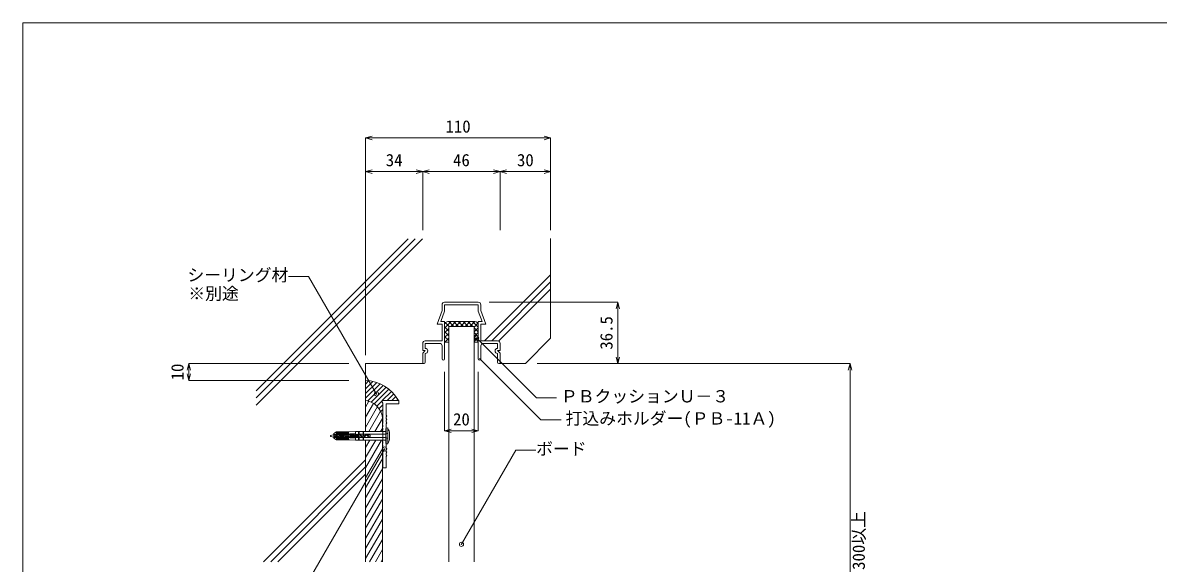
# Model space of a CAD drawing. Units: millimetres, scale not verified. Extents: x -675 to 675, y -471 to 460.
# Drawn here: x -675 to 0, y 139 to 460 of the extents above; entities that cross this region are included whole.
import ezdxf
from ezdxf.enums import TextEntityAlignment as Align

# ---------------------------------------------------------------- set-up
doc = ezdxf.new("R2010")
doc.units = ezdxf.units.MM
doc.header["$LTSCALE"] = 5
doc.header["$PDMODE"] = 32
doc.header["$PDSIZE"] = 2.5
doc.layers.add('1-0_芯・寸法線', color=7, linetype='Continuous', lineweight=18)
doc.layers.add('F-F', color=7, linetype='Continuous', lineweight=18)
doc.styles.add('ＭＳ ゴシック', font='')
doc.styles.get('ＭＳ ゴシック').set_extended_font_data('MS Gothic')

msp = doc.modelspace()

# ---------------------------------------------------------------- linework, layer by layer
at = {"layer": '1-0_芯・寸法線'}
for p, q in [((-471.204, 391.442), (-467.341, 392.478)), ((-361.204, 391.442), (-365.068, 392.478)), ((-471.204, 391.442), (-467.341, 390.407)), ((-471.204, 391.442), (-361.204, 391.442)), ((-471.204, 391.442), (-471.204, 262.309)), ((-361.204, 391.442), (-365.068, 390.407)), ((-361.204, 391.442), (-361.204, 336.628)), ((-471.204, 371.442), (-467.341, 372.478)), ((-471.204, 371.442), (-437.204, 371.442)), ((-471.204, 371.442), (-467.341, 370.407)), ((-437.204, 371.442), (-441.068, 372.478)), ((-437.204, 371.442), (-441.068, 370.407)), ((-437.204, 371.442), (-433.341, 372.478)), ((-437.204, 371.442), (-391.204, 371.442)), ((-437.204, 371.442), (-433.341, 370.407)), ((-437.204, 371.442), (-437.204, 336.628)), ((-391.204, 371.442), (-395.068, 372.478)), ((-391.204, 371.442), (-395.068, 370.407)), ((-391.204, 371.442), (-387.341, 372.478)), ((-391.204, 371.442), (-361.204, 371.442)), ((-391.204, 371.442), (-387.341, 370.407)), ((-391.204, 371.442), (-391.204, 336.628)), ((-361.204, 371.442), (-365.068, 372.478)), ((-361.204, 371.442), (-365.068, 370.407)), ((-536.204, 232.653), (-437.415, 331.442)), ((-536.204, 236.895), (-441.657, 331.442)), ((-536.204, 241.138), (-445.9, 331.442)), ((-361.204, 272.309), (-361.204, 331.628)), ((-517.055, 309.119), (-505.055, 309.119)), ((-464.68, 239.187), (-505.055, 309.119)), ((-400.467, 270.809), (-361.204, 310.072)), ((-396.224, 270.809), (-361.204, 305.829)), ((-392.106, 270.685), (-361.204, 301.587)), ((-425.704, 292.309), (-425.704, 288.809)), ((-424.204, 293.809), (-404.204, 293.809)), ((-424.204, 292.309), (-404.204, 292.309)), ((-404.204, 292.309), (-404.204, 288.537)), ((-321.204, 293.809), (-397.704, 293.809)), ((-321.204, 293.809), (-322.24, 289.946)), ((-321.204, 257.309), (-321.204, 293.809)), ((-321.204, 293.809), (-320.169, 289.946)), ((-425.704, 288.809), (-428.704, 280.809)), ((-404.204, 288.537), (-401.869, 282.309)), ((-424.204, 278.432), (-420.327, 282.309)), ((-424.204, 279.124), (-421.704, 276.624)), ((-424.204, 275.604), (-421.704, 278.104)), ((-423.785, 281.534), (-421.561, 279.309)), ((-406.204, 282.309), (-422.204, 282.309)), ((-421.732, 282.309), (-418.732, 279.309)), ((-421.704, 279.309), (-421.704, 139.473)), ((-406.704, 279.309), (-421.704, 279.309)), ((-420.499, 279.309), (-417.499, 282.309)), ((-418.904, 282.309), (-415.904, 279.309)), ((-417.67, 279.309), (-414.67, 282.309)), ((-416.076, 282.309), (-413.076, 279.309)), ((-414.842, 279.309), (-411.842, 282.309)), ((-413.247, 282.309), (-410.247, 279.309)), ((-412.013, 279.309), (-409.013, 282.309)), ((-410.419, 282.309), (-407.419, 279.309)), ((-409.185, 279.309), (-406.185, 282.309)), ((-407.59, 282.309), (-404.204, 278.923)), ((-406.704, 278.962), (-404.431, 281.235)), ((-406.704, 279.309), (-406.704, 139.473)), ((-406.704, 276.133), (-404.204, 278.633)), ((-406.704, 278.595), (-404.204, 276.095)), ((-404.204, 282.309), (-404.204, 260.059)), ((-401.869, 282.309), (-404.204, 282.309)), ((-402.704, 280.809), (-402.704, 270.809)), ((-399.704, 280.809), (-402.704, 280.809)), ((-435.704, 270.809), (-425.704, 270.809)), ((-424.204, 276.296), (-421.704, 273.796)), ((-424.204, 272.775), (-421.704, 275.275)), ((-424.204, 273.468), (-421.704, 270.968)), ((-424.204, 270.639), (-423.625, 270.059)), ((-424.204, 270.059), (-421.704, 270.059)), ((-424.092, 270.059), (-421.704, 272.447)), ((-406.704, 273.305), (-404.204, 275.805)), ((-406.704, 275.767), (-404.204, 273.267)), ((-406.704, 270.476), (-404.204, 272.976)), ((-406.704, 272.938), (-404.204, 270.438)), ((-406.704, 270.11), (-406.654, 270.059)), ((-406.704, 270.059), (-404.204, 270.059)), ((-405.204, 272.511), (-369.697, 237.004)), ((-404.293, 270.059), (-404.204, 270.148)), ((-392.704, 270.809), (-402.704, 270.809)), ((-376.204, 257.309), (-361.204, 272.309)), ((-437.204, 269.309), (-437.204, 265.059)), ((-435.704, 269.309), (-435.704, 266.309)), ((-427.204, 269.309), (-435.704, 269.309)), ((-435.704, 258.059), (-435.704, 263.309)), ((-425.704, 267.809), (-425.704, 260.059)), ((-402.704, 267.809), (-402.704, 260.059)), ((-401.204, 269.309), (-392.704, 269.309)), ((-392.704, 269.309), (-392.704, 266.309)), ((-392.704, 265.059), (-391.204, 263.559)), ((-391.204, 265.059), (-392.704, 265.059)), ((-392.704, 258.059), (-392.704, 263.309)), ((-391.204, 269.309), (-391.204, 265.059)), ((-391.204, 263.559), (-391.204, 257.309)), ((-576.204, 257.309), (-577.24, 253.446)), ((-576.204, 247.309), (-576.204, 257.309)), ((-576.204, 257.309), (-575.169, 253.446)), ((-576.204, 257.309), (-481.204, 257.309)), ((-471.204, 257.309), (-471.204, 216.809)), ((-471.204, 257.309), (-437.204, 257.309)), ((-436.454, 257.309), (-437.204, 257.309)), ((-391.954, 257.309), (-391.204, 257.309)), ((-391.204, 257.309), (-376.204, 257.309)), ((-369.133, 257.309), (-183.232, 257.309)), ((-321.204, 257.309), (-341.204, 257.309)), ((-321.204, 257.309), (-322.24, 261.173)), ((-321.204, 257.309), (-320.169, 261.173)), ((-183.232, 257.309), (-182.197, 253.446)), ((-576.204, 247.309), (-577.24, 251.173)), ((-576.204, 247.309), (-575.169, 251.173)), ((-424.204, 217.309), (-424.204, 252.309)), ((-404.204, 217.309), (-404.204, 252.309)), ((-576.204, 247.309), (-481.204, 247.309)), ((-471.204, 245.143), (-469.199, 247.148)), ((-471.204, 242.315), (-466.798, 246.721)), ((-471.204, 239.486), (-464.597, 246.094)), ((-471.204, 236.658), (-462.565, 245.297)), ((-469.942, 235.091), (-460.683, 244.35)), ((-467.828, 234.377), (-458.938, 243.267)), ((-466.022, 233.354), (-457.321, 242.056)), ((-461.239, 235.309), (-455.828, 240.72)), ((-458.411, 235.309), (-454.457, 239.263)), ((-455.582, 235.309), (-453.208, 237.684)), ((-369.697, 237.004), (-357.697, 237.004)), ((-471.204, 231.373), (-469.176, 234.885)), ((-471.204, 225.373), (-466.437, 233.629)), ((-471.204, 219.373), (-464.102, 231.674)), ((-464.48, 232.069), (-461.402, 235.146)), ((-463.188, 230.532), (-460.902, 232.817)), ((-462.158, 228.733), (-460.902, 229.989)), ((-451.702, 235.309), (-461.402, 235.309)), ((-461.402, 234.309), (-461.402, 235.309)), ((-461.402, 234.309), (-460.902, 233.809)), ((-460.902, 221.81), (-460.902, 233.809)), ((-451.702, 233.309), (-458.908, 233.309)), ((-458.908, 226.56), (-458.908, 233.309)), ((-452.754, 235.309), (-452.086, 235.977)), ((-451.402, 233.609), (-451.402, 235.009)), ((-469.22, 216.809), (-462.238, 228.903)), ((-465.756, 216.809), (-461.204, 224.693)), ((-461.204, 225.309), (-461.204, 216.809)), ((-461.204, 225.309), (-461.204, 216.809)), ((-458.908, 224.581), (-458.908, 225.559)), ((-458.908, 222.562), (-458.908, 223.581)), ((-489.974, 215.716), (-488.447, 216.61)), ((-488.447, 216.054), (-488.754, 215.809)), ((-488.447, 216.438), (-488.649, 216.309)), ((-481.557, 216.309), (-488.649, 216.309)), ((-477.235, 216.809), (-488.447, 216.61)), ((-488.447, 216.438), (-488.447, 216.61)), ((-481.051, 216.578), (-488.447, 216.438)), ((-488.447, 216.054), (-488.447, 216.309)), ((-488.447, 216.054), (-481.051, 216.223)), ((-475.342, 216.809), (-477.235, 216.809)), ((-477.235, 215.43), (-477.235, 216.809)), ((-475.342, 216.809), (-475.342, 214.946)), ((-472.634, 216.809), (-475.067, 216.809)), ((-475.067, 216.809), (-475.067, 215.012)), ((-472.634, 216.809), (-472.634, 214.188)), ((-459.697, 216.809), (-472.359, 216.809)), ((-472.359, 216.809), (-472.359, 214.234)), ((-462.292, 216.809), (-461.204, 218.693)), ((-460.902, 221.81), (-461.204, 221.306)), ((-460.902, 220.794), (-461.204, 221.306)), ((-460.902, 219.797), (-461.204, 219.294)), ((-460.902, 218.781), (-461.204, 219.294)), ((-460.902, 217.799), (-461.204, 217.296)), ((-460.902, 216.783), (-461.204, 217.296)), ((-460.902, 219.797), (-460.902, 220.794)), ((-460.902, 217.799), (-460.902, 218.781)), ((-460.902, 215.785), (-460.902, 216.783)), ((-459.205, 218.34), (-459.205, 210.278)), ((-458.908, 214.809), (-458.908, 221.562)), ((-457.974, 219.059), (-458.755, 218.971)), ((-457.974, 214.309), (-457.974, 219.059)), ((-457.974, 218.254), (-457.974, 210.364)), ((-457.051, 214.309), (-457.051, 216.441)), ((-424.204, 217.309), (-420.341, 218.345)), ((-424.204, 217.309), (-404.204, 217.309)), ((-424.204, 217.309), (-420.341, 216.274)), ((-404.204, 217.309), (-408.068, 218.345)), ((-404.204, 217.309), (-408.068, 216.274)), ((-489.955, 215.199), (-491.925, 214.603)), ((-491.925, 214.016), (-489.685, 213.419)), ((-489.974, 215.716), (-489.974, 212.903)), ((-489.974, 212.903), (-488.447, 212.008)), ((-489.358, 215.324), (-489.955, 215.199)), ((-489.955, 215.199), (-489.685, 213.419)), ((-489.051, 213.294), (-489.685, 213.419)), ((-489.358, 215.324), (-489.051, 213.294)), ((-488.743, 215.324), (-489.339, 215.199)), ((-488.436, 213.297), (-489.07, 213.419)), ((-481.63, 215.809), (-488.754, 215.809)), ((-488.447, 212.564), (-488.754, 212.809)), ((-481.63, 212.809), (-488.754, 212.809)), ((-488.743, 215.324), (-488.435, 213.294)), ((-488.128, 215.324), (-488.724, 215.199)), ((-488.447, 215.448), (-488.649, 215.184)), ((-481.656, 215.184), (-488.649, 215.184)), ((-488.447, 213.171), (-488.649, 213.434)), ((-481.656, 213.434), (-488.649, 213.434)), ((-488.447, 212.181), (-488.649, 212.309)), ((-481.557, 212.309), (-488.649, 212.309)), ((-487.82, 213.297), (-488.454, 213.419)), ((-488.447, 215.448), (-488.447, 215.809)), ((-481.051, 215.694), (-488.447, 215.448)), ((-488.447, 214.309), (-488.447, 215.184)), ((-488.447, 214.309), (-488.447, 213.434)), ((-481.051, 212.925), (-488.447, 213.171)), ((-488.447, 213.171), (-488.447, 212.809)), ((-488.447, 212.564), (-488.447, 212.309)), ((-488.447, 212.564), (-481.051, 212.396)), ((-488.447, 212.181), (-488.447, 212.008)), ((-481.051, 212.04), (-488.447, 212.181)), ((-477.235, 211.809), (-488.447, 212.008)), ((-488.128, 215.324), (-487.82, 213.294)), ((-487.512, 215.324), (-488.109, 215.199)), ((-487.205, 213.297), (-487.839, 213.419)), ((-487.512, 215.324), (-487.205, 213.294)), ((-486.897, 215.324), (-487.493, 215.199)), ((-486.59, 213.297), (-487.224, 213.419)), ((-486.897, 215.324), (-486.589, 213.294)), ((-486.281, 215.324), (-486.878, 215.199)), ((-485.974, 213.297), (-486.608, 213.419)), ((-486.281, 215.324), (-485.974, 213.294)), ((-485.666, 215.324), (-486.263, 215.199)), ((-485.359, 213.297), (-485.993, 213.419)), ((-485.666, 215.324), (-485.358, 213.294)), ((-485.051, 215.324), (-485.647, 215.199)), ((-484.743, 213.297), (-485.377, 213.419)), ((-485.051, 215.324), (-484.743, 213.294)), ((-484.435, 215.324), (-485.032, 215.199)), ((-484.128, 213.297), (-484.762, 213.419)), ((-484.435, 215.324), (-484.128, 213.294)), ((-483.82, 215.324), (-484.416, 215.199)), ((-483.513, 213.297), (-484.147, 213.419)), ((-483.82, 215.324), (-483.512, 213.294)), ((-483.205, 215.324), (-483.801, 215.199)), ((-482.897, 213.297), (-483.531, 213.419)), ((-483.205, 215.324), (-482.897, 213.294)), ((-482.589, 215.324), (-483.186, 215.199)), ((-482.282, 213.297), (-482.916, 213.419)), ((-482.282, 213.297), (-482.916, 213.419)), ((-482.589, 215.324), (-482.281, 213.294)), ((-482.589, 215.324), (-482.281, 213.294)), ((-481.974, 215.324), (-482.57, 215.199)), ((-481.667, 213.297), (-482.3, 213.419)), ((-481.974, 215.324), (-481.666, 213.294)), ((-481.358, 215.324), (-481.955, 215.199)), ((-481.051, 213.297), (-481.685, 213.419)), ((-481.358, 215.324), (-481.051, 213.294)), ((-480.743, 215.324), (-481.339, 215.199)), ((-480.436, 213.297), (-481.07, 213.419)), ((-480.743, 215.324), (-480.435, 213.294)), ((-480.128, 215.324), (-480.724, 215.199)), ((-479.82, 213.297), (-480.454, 213.419)), ((-480.312, 215.372), (-480.312, 213.247)), ((-477.481, 215.497), (-480.189, 215.497)), ((-477.481, 215.247), (-480.189, 215.247)), ((-477.481, 213.372), (-480.189, 213.372)), ((-477.481, 213.122), (-480.189, 213.122)), ((-480.128, 215.324), (-479.82, 213.294)), ((-479.512, 215.324), (-480.109, 215.199)), ((-479.205, 213.297), (-479.839, 213.419)), ((-479.7, 215.247), (-479.7, 213.372)), ((-479.512, 215.324), (-479.205, 213.294)), ((-478.897, 215.324), (-479.493, 215.199)), ((-478.59, 213.297), (-479.224, 213.419)), ((-478.897, 215.324), (-478.589, 213.294)), ((-478.281, 215.324), (-478.878, 215.199)), ((-477.974, 213.297), (-478.608, 213.419)), ((-478.281, 215.324), (-477.974, 213.294)), ((-477.666, 215.324), (-478.263, 215.199)), ((-477.359, 213.297), (-477.993, 213.419)), ((-477.666, 215.324), (-477.358, 213.294)), ((-477.051, 215.324), (-477.647, 215.199)), ((-477.538, 215.247), (-477.538, 213.372)), ((-476.743, 213.297), (-477.377, 213.419)), ((-476.743, 213.297), (-477.377, 213.419)), ((-476.743, 213.297), (-477.377, 213.419)), ((-477.235, 214.997), (-477.235, 213.622)), ((-477.235, 213.189), (-477.235, 211.809)), ((-475.342, 211.809), (-477.235, 211.809)), ((-477.051, 215.324), (-476.743, 213.294)), ((-477.051, 215.324), (-476.743, 213.294)), ((-477.051, 215.324), (-476.743, 213.294)), ((-476.435, 215.324), (-477.032, 215.199)), ((-476.989, 214.997), (-476.989, 214.684)), ((-476.989, 213.934), (-476.989, 213.622)), ((-476.128, 213.297), (-476.762, 213.419)), ((-475.728, 214.434), (-476.743, 214.434)), ((-475.728, 214.184), (-476.743, 214.184)), ((-476.435, 215.324), (-476.128, 213.294)), ((-476.435, 214.434), (-476.435, 214.184)), ((-475.82, 215.324), (-476.416, 215.199)), ((-475.513, 213.297), (-476.147, 213.419)), ((-475.82, 215.324), (-459.205, 215.324)), ((-475.82, 215.324), (-475.512, 213.294)), ((-475.513, 213.297), (-475.513, 215.324)), ((-475.512, 213.294), (-459.205, 213.294)), ((-475.342, 214.345), (-475.342, 211.809)), ((-475.067, 214.417), (-475.067, 211.809)), ((-472.634, 211.809), (-475.067, 211.809)), ((-472.634, 213.594), (-472.634, 211.809)), ((-472.359, 213.637), (-472.359, 211.809)), ((-459.697, 211.809), (-472.359, 211.809)), ((-471.204, 211.809), (-471.204, 139.473)), ((-471.204, 207.373), (-468.643, 211.809)), ((-471.204, 201.373), (-465.179, 211.809)), ((-471.204, 195.373), (-461.715, 211.809)), ((-460.902, 215.785), (-461.204, 215.282)), ((-460.902, 214.769), (-461.204, 215.282)), ((-460.902, 213.803), (-461.204, 213.3)), ((-460.902, 212.787), (-461.204, 213.3)), ((-461.204, 211.809), (-461.204, 139.473)), ((-460.902, 211.805), (-461.204, 211.302)), ((-460.902, 210.789), (-461.204, 211.302)), ((-460.902, 209.807), (-461.204, 209.304)), ((-460.902, 208.791), (-461.204, 209.304)), ((-460.902, 213.803), (-460.902, 214.769)), ((-460.902, 211.805), (-460.902, 212.787)), ((-460.902, 209.807), (-460.902, 210.789)), ((-459.205, 215.324), (-457.974, 215.949)), ((-458.908, 207.052), (-458.908, 213.809)), ((-457.974, 209.559), (-458.755, 209.647)), ((-457.974, 214.309), (-457.974, 209.559)), ((-457.051, 214.309), (-457.051, 212.177)), ((-459.905, 206.471), (-506.26, 126.182)), ((-471.204, 189.373), (-461.204, 206.693)), ((-460.902, 207.825), (-461.204, 207.322)), ((-460.902, 206.809), (-461.204, 207.322)), ((-460.902, 207.825), (-460.902, 208.791)), ((-460.902, 195.609), (-460.902, 206.809)), ((-458.908, 205.055), (-458.908, 206.052)), ((-458.908, 203.046), (-458.908, 204.055)), ((-531.804, 139.473), (-471.204, 200.072)), ((-527.561, 139.473), (-471.204, 195.829)), ((-471.204, 183.373), (-461.204, 200.693)), ((-458.908, 195.609), (-458.908, 202.046)), ((-523.318, 139.473), (-471.204, 191.587)), ((-471.204, 177.373), (-461.204, 194.693)), ((-459.208, 195.309), (-460.602, 195.309)), ((-471.204, 171.373), (-461.204, 188.693)), ((-471.204, 165.373), (-461.204, 182.693)), ((-471.204, 159.373), (-461.204, 176.693)), ((-471.204, 153.373), (-461.204, 170.693)), ((-471.204, 147.373), (-461.204, 164.693)), ((-471.204, 141.373), (-461.204, 158.693)), ((-468.837, 139.473), (-461.204, 152.693)), ((-465.373, 139.473), (-461.204, 146.693)), ((-461.909, 139.473), (-461.204, 140.693))]:
    msp.add_line(p, q, dxfattribs=at)
for points in [[(-424.204, 292.309), (-424.204, 288.537), (-426.54, 282.309)], [(-402.704, 292.309), (-402.704, 288.809), (-399.704, 280.809)], [(-428.704, 280.809), (-425.704, 280.809), (-425.704, 270.809)], [(-426.54, 282.309), (-424.204, 282.309), (-424.204, 260.059)], [(-437.204, 265.059), (-435.704, 265.059), (-437.204, 263.559), (-437.204, 257.309)], [(-403.443, 260.354), (-366.928, 223.839), (-354.928, 223.839)], [(-183.232, -12.878), (-183.232, 257.309), (-184.267, 253.446)], [(-458.908, 226.56), (-458.608, 226.059), (-458.908, 225.559)], [(-458.908, 224.581), (-458.608, 224.081), (-458.908, 223.581)], [(-458.908, 222.562), (-458.608, 222.062), (-458.908, 221.562)], [(-458.908, 214.809), (-459.208, 214.309), (-458.908, 213.809)], [(-459.205, 215.324), (-459.205, 213.294), (-457.974, 212.669)], [(-458.908, 207.052), (-458.608, 206.552), (-458.908, 206.052)], [(-458.908, 205.055), (-458.608, 204.555), (-458.908, 204.055)], [(-458.908, 203.046), (-458.608, 202.546), (-458.908, 202.046)], [(-414.204, 149.842), (-381.897, 205.8), (-369.897, 205.8)]]:
    msp.add_lwpolyline(points, dxfattribs=at)
for centre, radius, start, end in [((-424.204, 292.309), 1.5, 90, 180), ((-404.204, 292.309), 1.5, 0, 90), ((-422.204, 280.309), 2, 90, 180), ((-406.204, 280.309), 2, 0, 90), ((-435.704, 269.309), 1.5, 90, 180), ((-392.704, 269.309), 1.5, 0, 90), ((-435.704, 264.809), 1.5, 270, 90), ((-427.204, 267.809), 1.5, 0, 90), ((-401.204, 267.809), 1.5, 90, 180), ((-392.704, 264.809), 1.5, 90, 270), ((-436.454, 258.059), 0.75, 270, 0), ((-424.954, 260.059), 0.75, 180, 0), ((-403.454, 260.059), 0.75, 180, 0), ((-391.954, 258.059), 0.75, 180, 270), ((-472.066, 224.062), 23.264, 28.91375, 87.87601), ((-472.51, 224.004), 11.381, 6.58685, 83.41315), ((-451.702, 235.009), 0.3, 0, 90), ((-451.702, 233.609), 0.3, 270, 0), ((-460.602, 195.609), 0.3, 180, 270), ((-459.208, 195.609), 0.3, 270, 0)]:
    msp.add_arc(centre, radius, start, end, dxfattribs=at)
for centre, major_axis, ratio, start_param, end_param in [((-481.63, 216.434), (0, 0.625), 0.984615, 3.1415835, 4.3668211), ((-481.557, 216.934), (0, 0.625), 0.984615, 3.1415926, 4.1068198), ((-475.205, 216.934), (0, 0.188), 0.984615, 2.300524, 3.9826613), ((-472.497, 216.934), (0, 0.188), 0.984615, 2.300524, 3.9826613), ((-459.697, 217.309), (0, 0.5), 0.984615, 3.1415924, 4.712389), ((-458.712, 218.34), (0, 0.633), 0.777328, 0.0872665, 1.5707963), ((-457.883, 217.755), (0, 0.513), 0.777328, 5.1964622, 6.5129023), ((-462.977, 214.309), (0, 7.917), 0.777328, 4.9850364, 5.1964622), ((-491.82, 214.309), (0, 0.312), 0.984615, 0.3490659, 2.7925268), ((-481.655, 215.809), (0, 0.625), 0.984615, 3.1415686, 4.5262609), ((-481.655, 212.809), (0, 0.625), 0.984615, 4.8985171, 6.2832094), ((-481.63, 212.184), (0, 0.625), 0.984615, 5.0579569, 6.2831945), ((-481.557, 211.684), (0, 0.625), 0.984615, 5.3179582, 6.2831853), ((-480.189, 215.372), (0, 0.125), 0.984615, 6.2831853, 9.424778), ((-480.189, 213.247), (0, 0.125), 0.984615, 6.2831853, 7.8539816), ((-480.189, 213.247), (0, 0.125), 0.984615, 1.5707963, 3.1415927), ((-477.481, 214.997), (0, 0.5), 0.984615, 4.712389, 6.2831853), ((-477.481, 214.997), (0, 0.25), 0.984615, 4.712389, 6.2831853), ((-477.481, 213.622), (0, 0.25), 0.984615, 3.1415927, 4.712389), ((-477.481, 213.622), (0, 0.5), 0.984615, 3.1415927, 4.712389), ((-476.743, 214.684), (0, 0.25), 0.984615, 1.5707963, 3.1415927), ((-476.743, 213.934), (0, 0.25), 0.984615, 6.2831853, 7.8539816), ((-476.189, 214.684), (0, 0.25), 0.984615, 3.1415926, 3.9600705), ((-474.841, 213.403), (0, 1.625), 0.984615, 5.5303847, 7.1016632), ((-475.728, 214.184), (0, 0.25), 0.984615, 5.7420858, 6.2831853), ((-475.728, 214.434), (0, 0.25), 0.984615, 3.1415927, 3.6826922), ((-474.841, 212.934), (0, 1.5), 0.984615, 5.5303611, 6.8242848), ((-474.841, 215.684), (0, 1.5), 0.984615, 2.6004931, 2.7304548), ((-475.205, 211.684), (0, 0.188), 0.984615, 5.4421166, 7.124254), ((-474.841, 215.684), (0, 1.5), 0.984615, 3.5527305, 3.8761483), ((-472.738, 213.403), (0, 1.625), 0.984615, 0.7170457, 0.7692857), ((-472.738, 215.216), (0, 1.625), 0.984615, 2.3894412, 3.8937441), ((-474.841, 215.216), (0, 1.625), 0.984615, 3.8586383, 3.9659091), ((-472.738, 215.684), (0, 1.5), 0.984615, 2.3894717, 3.8937136), ((-472.738, 212.934), (0, 1.5), 0.984615, 0.4111379, 0.6797399), ((-472.497, 211.684), (0, 0.188), 0.984615, 5.4421166, 7.124254), ((-472.738, 212.934), (0, 1.5), 0.984615, 5.5307109, 5.8720474), ((-470.635, 213.403), (0, 1.625), 0.984615, 5.5643851, 7.0359859), ((-470.635, 215.216), (0, 1.625), 0.984615, 2.3891183, 2.424547), ((-472.738, 213.403), (0, 1.625), 0.984615, 5.5307109, 5.5661396), ((-470.635, 212.934), (0, 1.5), 0.984615, 5.4776983, 7.0360095), ((-470.635, 215.684), (0, 1.5), 0.984615, 2.3887684, 2.7304548), ((-470.635, 215.684), (0, 1.5), 0.984615, 3.5527305, 3.9323051), ((-469.051, 214.309), (0, 0.625), 0.984615, 2.1381187, 7.3225704), ((-459.697, 211.309), (0, 0.5), 0.984615, 4.712389, 6.2831856), ((-458.712, 210.278), (0, 0.633), 0.777328, 1.5707963, 3.0543262), ((-457.883, 210.863), (0, 0.513), 0.777328, 2.9118756, 4.2283158), ((-462.977, 214.309), (0, 7.917), 0.777328, 4.2283158, 4.4397415)]:
    msp.add_ellipse(centre, major_axis=major_axis, ratio=ratio, start_param=start_param, end_param=end_param, dxfattribs=at)
for p in [(-405.204, 272.511), (-464.68, 239.187), (-459.905, 206.471), (-414.204, 149.842)]:
    msp.add_point(p, dxfattribs=at)
at = {"layer": 'F-F'}
msp.add_line((-675, 460), (-675, -440), dxfattribs=at)
msp.add_lwpolyline([(-675, 460), (675, 460), (675, -440), (-675, -440)], dxfattribs=at)

# ---------------------------------------------------------------- texts
at = {"layer": '1-0_芯・寸法線', "style": 'ＭＳ ゴシック'}
for s, p in [('110', (-423.704, 392.442)), ('34', (-459.204, 372.442)), ('46', (-419.204, 372.442)), ('30', (-381.204, 372.442)), ('シーリング材', (-577.095, 304.119)), ('※別途', (-576.549, 293.073)), ('ＰＢクッションＵ－３', (-355.095, 232.004)), ('20', (-419.204, 218.309)), ('打込みホルダー(ＰＢ-11Ａ)', (-352.326, 218.839)), ('ボード', (-369.822, 200.8))]:
    msp.add_text(s, height=7.331, dxfattribs=at).set_placement(p, align=Align.BOTTOM_LEFT)
for s, p in [('36.5', (-322.204, 265.559)), ('10', (-577.204, 247.309)), ('仕上げ面から300以上', (-172.232, 74.623))]:
    msp.add_text(s, height=7.331, rotation=90, dxfattribs=at).set_placement(p, align=Align.BOTTOM_LEFT)

doc.saveas('drawing.dxf')
